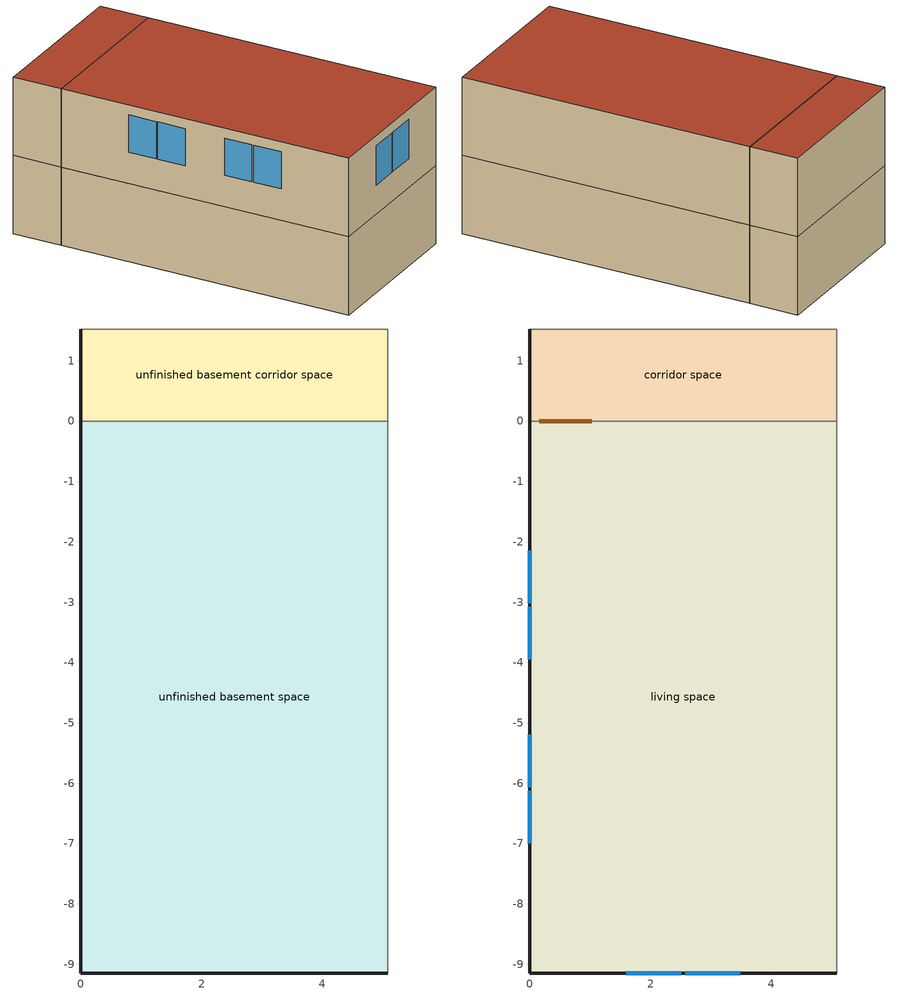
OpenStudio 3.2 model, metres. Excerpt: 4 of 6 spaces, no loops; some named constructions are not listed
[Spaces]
unfinished basement corridor space
 floor foundation (FloorFndGrndUnfinB 1): 0,0 0,1.52 5.08,1.52 5.08,0 z-2.44
 wall foundation (WallFndGrndUnfinB 1): 0,1.52 0,0 z-2.44:0
 wall adiabatic (WallFndGrndUnfinB 1): 5.08,0 5.08,1.52 0,1.52 z-2.44:0
 wall to unfinished basement space (WallIntUnfinUninsUnfin): 0,0 5.08,0 z-2.44:0
unfinished basement space
 floor foundation (FloorFndGrndUnfinB): 0,-9.14 0,0 5.08,0 5.08,-9.14 z-2.44
 wall foundation (WallFndGrndUnfinB): 0,0 0,-9.14 5.08,-9.14 z-2.44:0
 wall adiabatic (WallFndGrndUnfinB): 5.08,-9.14 5.08,0 z-2.44:0
living space
 floor to unfinished basement space (FloorUnfinBInsFin Reversed): 0,-9.14 0,0 5.08,0 5.08,-9.14 z0
 wall outside (WallExtInsFin): 0,0 0,-9.14 5.08,-9.14 z0:2.44
 wall adiabatic (WallIntFinUninsFin): 5.08,-9.14 5.08,0 0,0 z0:2.44
 window (WindowConstruction): 1.6,-9.14 2.51,-9.14 / 2.57,-9.14 3.48,-9.14 z0.91:2.13; 0,-2.15 0,-3.02 / 0,-3.08 0,-3.95 / 0,-5.2 0,-6.07 / 0,-6.13 0,-6.99 z0.98:2.13
 roof outside (RoofFinInsExt): 5.08,-9.14 5.08,0 0,0 0,-9.14 z2.44
corridor space
 floor to unfinished basement corridor space (FloorUnfinUninsUnfin): 0,0 0,1.52 5.08,1.52 5.08,0 z0
 wall outside (WallExtUninsUnfin): 0,1.52 0,0 z0:2.44
 wall adiabatic (WallIntUnfinUninsUnfin): 0,0 5.08,0 5.08,1.52 0,1.52 z0:2.44
 door inside (UninsDoor): 0.15,0 1.02,0 z0:2.13
 roof outside (RoofUnfinUninsExt): 5.08,0 5.08,1.52 0,1.52 0,0 z2.44
[Material] Roughness=Rough
Name | Thickness {m} | Conductivity {W/m-K} | Density {kg/m3} | Specific Heat {J/kg-K} | Thermal Absorptance | Solar Absorptance | Visible Absorptance
RoofSheathing | 0.01905 | 0.115458 | 512.64 | 1214.23 | 0.82 | 0.3 | 0.3
Vinyl, Light | 0.009525 | 0.089435 | 177.822 | 1046.75 | 0.9 | 0.3 | 0.3
WallStudAndCavity 3 | 0.0889 | 0.403258 | 83.0341 | 1211.67 | 0.9 | 0.3 | 0.9
FloorIns | 0.23495 | 2.59817 | 67.691 | 1210.98 | 0.82 | 0.3 | 0.3
Wood Floor | 0.015875 | 0.115458 | 544.68 | 1214.23
Floor Covering | 0.0127 | 0.0433444 | 54.468 | 1339.84 | 0.9 | 0.9
FloorFinStudAndAirFloor | 0.1397 | 0.606274 | 67.691 | 1210.98 | 0.82 | 0.3 | 0.3
[Construction]
WallIntUnfinUninsUnfin Reversed: WallStudAndCavity 3, Vinyl, Light
FloorUnfinBInsFin: FloorIns, RoofSheathing, Wood Floor, Floor Covering
FloorUnfinUninsUnfin Reversed: RoofSheathing, FloorFinStudAndAirFloor
[Schedule:Day]
res nv_1 temp schedule allday1; res nv_1 temp schedule allday2; res nv_1 temp schedule allday3; res nv_1 temp schedule allday4; res nv_1 temp schedule allday11; res nv_1 temp schedule allday12: 24, 0, 23.8889
res nv_1 temp schedule allday5; res nv_1 temp schedule allday6; res nv_1 temp schedule allday7; res nv_1 temp schedule allday8; res nv_1 temp schedule allday9; res nv_1 temp schedule allday10: 24, 0, 22.2222
res nv_1 availability schedule allday1 on 7; res nv_1 availability schedule allday1 on 8; res nv_1 availability schedule allday1 on 9; res nv_1 availability schedule allday1 on 10; res nv_1 availability schedule allday1 on 11: 1, 0, 1, 2, 0, 1, 3, 0, 1, 4, 0, 1, 5, 0, 1, 6, 0, 1, 7, 0, 1, 8, 0, 1, 9, 0, 1, 10, 0, 1, 11, 0, 1, 12, 0, 1, 13, 0, 1, 14, 0, 1, 15, 0, 1, 16, 0, 1, 17, 0, 1, 18, 0, 1, 19, 0, 1, 20, 0, 1, 21, 0, 1, 22, 0, 1, 23, 0, 1, 24, 0, 1
res mv_1 range exhaust schedule allday1; res mv_1 range exhaust schedule allday2; res mv_1 range exhaust schedule allday3; res mv_1 range exhaust schedule allday4; res mv_1 range exhaust schedule allday5; res mv_1 range exhaust schedule allday6; res mv_1 range exhaust schedule allday7; res mv_1 range exhaust schedule allday8; res mv_1 range exhaust schedule allday9; res mv_1 range exhaust schedule allday10; res mv_1 range exhaust schedule allday11; res mv_1 range exhaust schedule allday12: 15, 0, 0, 16, 0, 1, 24, 0, 0
res mv_1 bath exhaust schedule allday1; res mv_1 bath exhaust schedule allday2; res mv_1 bath exhaust schedule allday3; res mv_1 bath exhaust schedule allday4; res mv_1 bath exhaust schedule allday5; res mv_1 bath exhaust schedule allday6; res mv_1 bath exhaust schedule allday7; res mv_1 bath exhaust schedule allday8; res mv_1 bath exhaust schedule allday9; res mv_1 bath exhaust schedule allday10; res mv_1 bath exhaust schedule allday11; res mv_1 bath exhaust schedule allday12: 4, 0, 0, 5, 0, 1, 24, 0, 0
